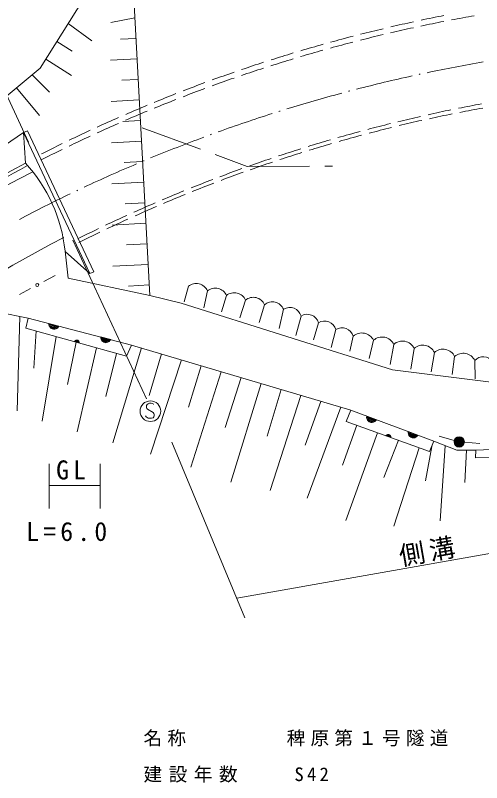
# Model space of a CAD drawing. Units: millimetres, scale not verified. Extents: x -61140 to 578860, y -202464 to 157536.
# Drawn here: x 217233 to 262285, y 24044 to 98101 of the extents above; entities that cross this region are included whole.
import ezdxf

# ---------------------------------------------------------------- set-up
doc = ezdxf.new("R2010")
doc.units = ezdxf.units.MM
doc.header["$LTSCALE"] = 1000
doc.linetypes.add('DASHED', pattern=[7.5, 6, -1.5])
doc.layers.add('S-BGD', color=7, linetype='Continuous', lineweight=13)
doc.styles.add('ＭＳ ゴシック', font='')
doc.styles.get('ＭＳ ゴシック').set_extended_font_data('MS Gothic')

msp = doc.modelspace()

# ---------------------------------------------------------------- linework, layer by layer
at = {"layer": 'S-BGD'}
for p, q in [((219626, 92994), (228303, 106792)), ((228303, 106792), (230224, 71073)), ((218501, 85868), (212149, 99507)), ((228783, 97866), (226458, 97421)), ((222338, 97305), (224608, 95635)), ((221253, 95581), (222733, 94650)), ((228890, 95882), (227403, 95802)), ((220168, 93856), (222660, 92289)), ((228997, 93898), (226433, 93761)), ((190892, 69096), (219626, 92994)), ((218870, 92365), (220540, 90698)), ((229103, 91915), (227514, 91829)), ((217358, 91107), (219580, 88435)), ((229210, 89931), (226476, 89784)), ((229317, 87948), (227625, 87857)), ((202591, 76361), (218032, 86785)), ((218032, 86785), (218396, 86957)), ((218032, 86785), (218216, 83840)), ((218032, 86785), (224444, 73175)), ((218396, 86957), (224808, 73346)), ((229423, 85964), (226518, 85808)), ((218216, 83840), (215168, 82217)), ((229530, 83981), (227736, 83884)), ((229637, 81997), (226561, 81832)), ((229744, 80013), (227847, 79911)), ((229850, 78030), (226604, 77855)), ((222791, 76395), (229890, 61074)), ((229957, 76046), (227958, 75939)), ((222039, 75353), (222331, 72731)), ((224444, 73175), (222039, 75294)), ((230064, 74063), (226647, 73879)), ((224444, 73175), (224808, 73346)), ((219996, 72428), (221072, 73001)), ((222331, 72731), (230224, 71073)), ((230170, 72079), (228171, 71972)), ((233952, 71950), (233542, 70447)), ((217622, 71166), (218698, 71738)), ((235792, 71505), (235439, 69856)), ((230224, 71073), (233256, 70314)), ((237632, 71061), (237152, 69475)), ((239472, 70617), (238929, 68904)), ((233256, 70314), (253682, 63892)), ((241312, 70173), (240800, 68450)), ((243152, 69729), (242736, 67889)), ((215311, 69511), (218459, 68874)), ((217672, 69033), (217409, 59925)), ((218459, 68874), (218259, 67918)), ((218459, 68874), (228460, 66284)), ((244834, 69078), (244322, 67191)), ((220482, 68231), (220475, 68352)), ((220475, 68352), (221443, 68101)), ((220516, 68122), (220482, 68231)), ((221403, 68047), (220483, 68285)), ((220492, 68218), (221363, 67993)), ((221311, 67941), (220515, 68148)), ((246515, 68428), (246029, 66771)), ((218259, 67918), (227982, 65208)), ((219232, 67647), (219010, 64050)), ((220583, 67991), (220516, 68122)), ((220543, 68076), (221247, 67893)), ((220674, 67905), (220583, 67991)), ((221173, 67848), (220588, 68000)), ((220779, 67839), (220674, 67905)), ((220686, 67910), (221046, 67816)), ((220929, 67800), (220779, 67839)), ((221052, 67807), (220929, 67800)), ((221173, 67838), (221052, 67807)), ((221295, 67920), (221173, 67838)), ((221375, 68000), (221295, 67920)), ((221443, 68101), (221375, 68000)), ((248197, 67778), (247749, 66049)), ((221176, 67105), (219841, 58940)), ((222931, 66615), (222966, 66665)), ((222966, 66665), (223007, 66705)), ((223406, 66548), (222972, 66669)), ((222999, 66694), (223395, 66584)), ((223007, 66705), (223069, 66745)), ((223382, 66620), (223031, 66717)), ((223068, 66739), (223360, 66658)), ((223069, 66745), (223130, 66759)), ((223130, 66759), (223191, 66761)), ((223312, 66704), (223132, 66754)), ((223191, 66761), (223266, 66740)), ((223266, 66740), (223317, 66706)), ((223317, 66706), (223362, 66663)), ((223362, 66663), (223395, 66597)), ((225483, 66936), (225476, 67057)), ((225476, 67057), (226444, 66806)), ((225517, 66826), (225483, 66936)), ((226404, 66752), (225484, 66990)), ((225493, 66923), (226364, 66697)), ((226312, 66646), (225516, 66853)), ((225584, 66696), (225517, 66826)), ((225544, 66781), (226248, 66598)), ((225675, 66610), (225584, 66696)), ((226174, 66553), (225589, 66705)), ((226376, 66705), (226296, 66625)), ((226444, 66806), (226376, 66705)), ((249878, 67127), (249547, 65693)), ((251837, 66736), (251429, 64970)), ((223121, 66563), (222273, 62480)), ((223413, 66481), (222931, 66615)), ((222952, 66642), (223409, 66515)), ((225065, 66021), (223197, 57893)), ((223395, 66597), (223410, 66542)), ((223410, 66542), (223413, 66481)), ((225779, 66544), (225675, 66610)), ((225687, 66615), (226047, 66521)), ((225930, 66505), (225779, 66544)), ((226053, 66512), (225930, 66505)), ((226174, 66543), (226053, 66512)), ((226296, 66625), (226174, 66543)), ((229423, 65998), (226667, 56841)), ((227982, 65208), (228460, 66284)), ((228460, 66284), (249643, 59988)), ((253796, 66345), (253459, 64399)), ((255755, 65953), (255426, 63955)), ((227010, 65479), (225968, 61310)), ((231349, 65425), (230166, 61395)), ((257714, 65562), (257393, 63701)), ((259673, 65171), (259424, 63447)), ((233274, 64853), (230293, 55745)), ((261632, 64780), (261644, 63003)), ((235200, 64281), (233961, 60299)), ((237126, 63708), (234172, 54480)), ((253682, 63892), (268461, 62035)), ((239051, 63136), (237503, 58317)), ((240977, 62563), (238051, 53046)), ((242903, 61991), (241551, 57474)), ((244828, 61419), (241846, 52245)), ((246754, 60846), (245246, 56630)), ((229898, 60436), (229893, 60321)), ((229893, 60321), (229898, 60246)), ((229963, 60546), (229898, 60436)), ((229898, 60246), (229938, 60146)), ((229938, 60146), (230008, 60091)), ((230073, 60621), (229963, 60546)), ((230008, 60091), (230553, 59776)), ((230203, 60656), (230073, 60621)), ((230358, 60656), (230203, 60656)), ((230463, 60636), (230358, 60656)), ((230538, 60601), (230463, 60636)), ((230593, 60541), (230538, 60601)), ((248680, 60274), (245430, 51486)), ((249643, 59988), (249204, 58912)), ((249643, 59988), (257658, 56999)), ((229878, 59346), (229808, 59461)), ((229958, 59271), (229878, 59346)), ((230053, 59226), (229958, 59271)), ((230538, 59256), (230383, 59211)), ((230608, 59346), (230538, 59256)), ((230553, 59776), (230613, 59686)), ((230643, 59441), (230608, 59346)), ((230613, 59686), (230653, 59561)), ((230653, 59561), (230643, 59441)), ((251173, 59295), (251178, 59415)), ((251195, 59182), (251173, 59295)), ((251178, 59415), (252115, 59066)), ((252070, 59016), (251179, 59348)), ((251181, 59281), (252024, 58966)), ((230153, 59211), (230053, 59226)), ((230383, 59211), (230153, 59211)), ((250211, 58548), (248830, 54691)), ((249204, 58912), (257259, 56003)), ((251248, 59045), (251195, 59182)), ((251967, 58921), (251197, 59208)), ((251217, 59134), (251899, 58880)), ((251330, 58951), (251248, 59045)), ((251821, 58842), (251254, 59054)), ((251427, 58874), (251330, 58951)), ((251342, 58954), (251691, 58824)), ((251572, 58820), (251427, 58874)), ((251695, 58814), (251572, 58820)), ((251819, 58832), (251695, 58814)), ((251949, 58901), (251819, 58832)), ((252037, 58972), (251949, 58901)), ((252115, 59066), (252037, 58972)), ((252225, 57821), (249162, 49340)), ((255180, 57800), (255185, 57921)), ((255203, 57688), (255180, 57800)), ((255185, 57921), (256122, 57572)), ((256077, 57522), (255187, 57854)), ((255189, 57787), (256032, 57472)), ((254239, 57094), (252835, 53510)), ((253036, 57528), (253074, 57576)), ((253506, 57359), (253036, 57528)), ((253058, 57554), (253505, 57392)), ((253074, 57576), (253118, 57612)), ((253504, 57426), (253081, 57579)), ((253109, 57602), (253496, 57462)), ((253118, 57612), (253182, 57647)), ((253485, 57499), (253143, 57623)), ((253182, 57647), (253244, 57656)), ((253182, 57642), (253466, 57539)), ((253244, 57656), (253306, 57654)), ((253422, 57588), (253246, 57652)), ((253306, 57654), (253379, 57628)), ((253379, 57628), (253428, 57590)), ((253428, 57590), (253469, 57543)), ((253469, 57543), (253496, 57475)), ((253496, 57475), (253508, 57419)), ((253508, 57419), (253506, 57359)), ((255256, 57551), (255203, 57688)), ((255975, 57427), (255204, 57714)), ((255225, 57640), (255906, 57386)), ((255338, 57456), (255256, 57551)), ((255828, 57348), (255261, 57559)), ((255435, 57380), (255338, 57456)), ((255350, 57460), (255699, 57330)), ((255580, 57326), (255435, 57380)), ((255703, 57320), (255580, 57326)), ((255827, 57338), (255703, 57320)), ((255957, 57407), (255827, 57338)), ((256045, 57478), (255957, 57407)), ((256122, 57572), (256045, 57478)), ((259635, 57064), (258191, 57471)), ((232350, 56901), (239414, 39946)), ((256252, 56367), (253802, 48784)), ((257459, 56501), (256848, 53160)), ((257259, 56003), (257658, 56999)), ((257658, 56999), (259889, 56123)), ((258774, 56561), (258283, 49309)), ((260615, 56892), (262111, 56785)), ((261722, 56123), (274462, 56720)), ((259889, 56123), (261722, 56123)), ((260806, 56123), (260664, 53020)), ((261722, 56123), (261682, 55405)), ((261682, 55405), (274462, 55645)), ((220500, 54814), (220500, 50491)), ((225419, 54814), (225419, 50491)), ((220500, 52727), (225419, 52727)), ((238623, 41846), (291583, 51169))]:
    msp.add_line(p, q, dxfattribs=at)
at = {"layer": 'S-BGD', "linetype": 'DASHED'}
for p, q in [((229488, 87250), (239640, 83522)), ((239640, 83522), (247868, 83558))]:
    msp.add_line(p, q, dxfattribs=at)
at = {"layer": 'S-BGD'}
for centre, radius in [((219347, 72083), 149), ((230283, 59896), 995), ((260116, 56928), 498), ((260116, 56928), 440), ((260116, 56928), 382), ((260116, 56928), 322), ((260116, 56928), 265), ((260116, 56928), 195), ((260116, 56928), 135), ((260116, 56928), 77.5), ((260116, 56928), 15)]:
    msp.add_circle(centre, radius, dxfattribs=at)
for centre, radius, start, end in [((287448, -49028), 149906, 101.08157, 101.94153), ((287436, -49597), 149906, 99.93494, 100.79492), ((287448, -49028), 149906, 102.22821, 103.08817), ((287436, -49597), 149906, 101.08157, 101.94153), ((287448, -49028), 149906, 103.37482, 104.2348), ((287436, -49597), 149906, 102.22821, 103.08817), ((287448, -49028), 149906, 104.52145, 105.38144), ((287436, -49597), 149906, 103.37482, 104.2348), ((287448, -49028), 149906, 105.66809, 106.52808), ((287436, -49597), 149906, 104.52145, 105.38144), ((287448, -49028), 149906, 106.81473, 107.67471), ((287436, -49597), 149906, 105.66809, 106.52808), ((287448, -49028), 149906, 107.96136, 108.82132), ((287436, -49597), 149906, 106.81473, 107.67471), ((288272, -56325), 152137, 99.77908, 101.85349), ((287448, -49028), 149906, 109.108, 109.96796), ((287436, -49597), 149906, 107.96136, 108.82132), ((287436, -49597), 149906, 109.108, 109.96796), ((288272, -56325), 152137, 102.41531, 104.48975), ((288272, -56325), 152137, 102.11279, 102.15601), ((287448, -49028), 149906, 110.25461, 111.11459), ((287448, -49028), 149906, 111.40125, 112.26123), ((287436, -49597), 149906, 110.25461, 111.11459), ((288272, -56325), 152137, 105.05154, 107.12598), ((288272, -56325), 152137, 104.74905, 104.79227), ((287436, -49597), 149906, 111.40125, 112.26123), ((287448, -49028), 149906, 112.54788, 113.40787), ((289156, -55897), 147922, 101.63901, 102.5105), ((289156, -55897), 147922, 100.47699, 101.34848), ((288298, -53854), 145340, 100.27029, 101.15729), ((287448, -49028), 149906, 113.69452, 114.55447), ((287436, -49597), 149906, 112.54788, 113.40787), ((288272, -56325), 152137, 107.68781, 109.76221), ((288272, -56325), 152137, 107.38528, 107.4285), ((289156, -55897), 147922, 102.80103, 103.67252), ((288298, -53854), 145340, 101.45297, 102.33997), ((287436, -49597), 149906, 113.69452, 114.55447), ((289156, -55897), 147922, 103.96304, 104.83453), ((288298, -53854), 145340, 102.63562, 103.52261), ((287448, -49028), 149906, 114.84116, 115.70111), ((289156, -55897), 147922, 105.12506, 105.99655), ((288298, -53854), 145340, 103.81827, 104.70526), ((287436, -49597), 149906, 114.84116, 115.70111), ((288272, -56325), 152137, 110.32404, 112.39847), ((288272, -56325), 152137, 110.02151, 110.06473), ((289156, -55897), 147922, 106.28708, 107.15857), ((288298, -53854), 145340, 105.00095, 105.88794), ((287448, -49028), 149906, 115.98776, 116.84775), ((289156, -55897), 147922, 107.4491, 108.32059), ((288298, -53854), 145340, 106.18359, 107.07059), ((287436, -49597), 149906, 115.98776, 116.84775), ((288298, -53854), 145340, 107.36624, 108.25323), ((207161, 73756), 14964, 6.1243, 42.36975), ((288272, -56325), 152137, 112.96027, 115.0347), ((288272, -56325), 152137, 112.65775, 112.70099), ((289156, -55897), 147922, 108.61108, 109.4826), ((288298, -53854), 145340, 108.54892, 109.43591), ((286858, -47987), 147571, 117.41544, 135.54852), ((301754, -68705), 173620, 118.68262, 126.89304), ((289156, -55897), 147922, 109.7731, 110.64462), ((288298, -53854), 145340, 109.73157, 110.61856), ((289156, -55897), 147922, 110.93512, 111.80664), ((288298, -53854), 145340, 110.91422, 111.80124), ((288272, -56325), 152137, 115.59653, 117.67093), ((288272, -56325), 152137, 115.29401, 115.33722), ((289156, -55897), 147922, 112.09714, 112.96866), ((288298, -53854), 145340, 112.09689, 112.98389), ((289156, -55897), 147922, 113.25916, 114.13068), ((288298, -53854), 145340, 113.27954, 114.16653), ((289156, -55897), 147922, 114.42117, 115.29269), ((288298, -53854), 145340, 114.46222, 115.34921), ((289156, -55897), 147922, 115.58319, 116.45471), ((288298, -53854), 145340, 115.64487, 116.53186), ((294401, -62970), 157316, 117.43646, 133.70367), ((234705, 71038), 1183, 23.29947, 129.55966), ((236545, 70593), 1183, 23.29947, 129.55966), ((238385, 70149), 1183, 23.29947, 129.55966), ((240226, 69705), 1183, 23.29947, 129.55966), ((242066, 69261), 1183, 23.29947, 129.55966), ((243749, 68773), 1127, 15.72382, 121.98401), ((245430, 68123), 1127, 15.72382, 121.98401), ((247112, 67472), 1127, 15.72382, 121.98401), ((248793, 66822), 1127, 15.72382, 121.98401), ((250711, 66197), 1249, 25.57446, 131.83466), ((252670, 65806), 1249, 25.57446, 131.83466), ((254629, 65414), 1249, 25.57446, 131.83466), ((256588, 65023), 1249, 25.57446, 131.83466), ((258547, 64632), 1249, 25.57446, 131.83466), ((260506, 64241), 1249, 25.57446, 131.83466), ((262438, 64092), 1060, 33.29355, 139.55377)]:
    msp.add_arc(centre, radius, start, end, dxfattribs=at)

# ---------------------------------------------------------------- texts
at = {"layer": 'S-BGD', "attachment_point": 7, "style": 'ＭＳ ゴシック'}
for s, insert, char_height in [('\\T1.32;GL', (221171, 53282), 1833), ('\\T1.32;L=6.0', (218280, 47341), 1833), ('\\T1.28;名称\u3000\u3000\u3000\u3000稗原第１号隧道', (229614, 27544), 1320), ('\\T1.35;建設年数\u3000\u3000S42', (229614, 24044), 1320)]:
    msp.add_mtext(s, dxfattribs=dict(at, insert=insert, char_height=char_height))
at = {"layer": 'S-BGD', "insert": (254523, 44794), "char_height": 1833, "attachment_point": 7, "rotation": 10, "style": 'ＭＳ ゴシック'}
msp.add_mtext('\\T1.17;側溝\u3000L=76.0', dxfattribs=at)

doc.saveas('drawing.dxf')
